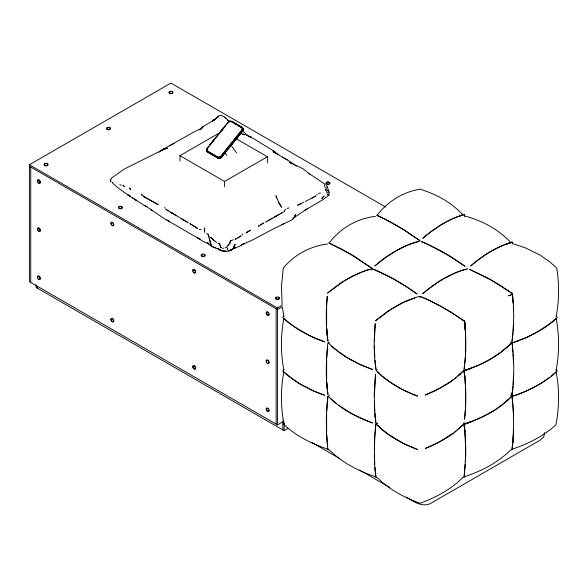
<?xml version="1.0" encoding="UTF-8"?>
<svg xmlns="http://www.w3.org/2000/svg" width="588" height="588" viewBox="0 0 588 588"><rect width="100%" height="100%" fill="white"/><g stroke="black" fill="none" stroke-linecap="round" stroke-linejoin="round"><path stroke-width="0.88" d="M374.35 450.415L374.872 435.318M374.35 396.51L375.511 374.064L374.247 393.438L374.527 409.005M374.372 341.047L375.24 323.576C373.792 339.136 373.623 355.034 376.166 370.455C382.274 377.731 390.763 382.832 398.826 387.698L405.647 391.226L417.62 396.15L412.952 394.305M204.617 230.54L204.639 227.887L204.514 232.01M242.778 128.772L241.793 127.104L231.915 121.4L229.768 121.194L227.754 122.51M513.486 322.753L513.037 331.367M464.763 322.062L465.299 331.022M326.627 413.585L326.634 432.503M326.634 359.827L326.634 379.223M375.078 470.003L375.872 477.353L377.547 477.838C389.374 489.628 404.434 497.61 420.008 503.262C435.583 497.61 450.643 489.628 462.462 477.838L464.145 477.353L465.77 454.767L465.505 439.324L464.248 425.014L464.74 430.166M532.625 387.955C526.039 390.888 518.41 395.092 511.773 396.238L506.782 401.104L511.92 395.996L512.692 389.087L512.075 394.57C514.5 377.496 514.081 360.084 512.075 342.988L514.97 341.988M465.453 406.896L465.453 387.499M513.493 376.063L513.052 384.684M326.641 306.348L326.619 325.282M465.424 460.977L465.645 447.938L464.821 431.033M513.478 430.093L513.052 438.067M465.387 354.755L465.453 334.065M513.339 329.214L513.728 315.646L513.25 301.673M326.722 358.166L327.215 350.632M326.715 304.797L327.288 296.183C325.87 311.103 325.803 326.259 327.942 341.113L327.384 336.16M242.638 128.059L242.748 129.419C243.77 130.94 241.374 132.469 242.917 129.36M326.788 410.196L327.2 404.221M207.299 151.263C208.306 153.711 205.006 148.676 207.182 148.095L227.843 122.495A2.874 2.264 -35.1 0 1 231.635 121.481L241.484 127.17A2.874 2.264 -35.1 0 1 241.756 130.529L221.213 156.085A2.874 2.264 -35.1 0 1 217.428 157.106L207.571 151.417A2.874 2.264 -35.1 0 1 207.299 148.058M243.094 129.485L242.873 129.999M243.145 130.102L242.793 128.713M465.284 410.027L464.814 416.194M465.24 464.16L464.807 469.65M465.218 357.614L464.829 362.553M513.398 435.105L513.442 411.916L512.075 396.437L526.275 391.16L540.262 383.949L551.919 375.923L556.175 371.859C559.504 389.3 559.269 407.337 555.991 424.756C543.481 436.245 527.958 443.918 511.957 449.269L512.332 445.844M374.931 434.466L375.864 424.102L374.497 439.581L374.541 462.778M462.572 371.565L459.199 375.026L463.844 370.455C466.49 354.388 466.196 337.938 464.616 321.776M525.429 337.887L512.405 343.032L511.773 342.782L506.782 347.648L511.92 342.547L513.361 328.935M512.861 442.345L512.067 449.68L510.384 450.173C497.566 462.925 481.028 471.238 464.035 476.934L464.74 470.429M512.934 386.228L512.075 394.57M512.934 332.779L512.471 337.674M512.942 439.64L512.42 445.072M327.281 349.786L327.589 346.398M327.266 403.361L327.942 396.437M464.733 416.958L464.505 419.237C466.615 403.14 465.99 386.742 464.145 370.653L471.569 368.132L464.564 370.624L478.184 365.266L487.033 360.944M464.689 363.95L464.145 368.786M210.776 143.788L210.82 144.001M239.007 135.416L238.765 134.939L239.919 133.719M238.721 135.159L239.22 135.343M238.89 135.431L240.007 134.174M240.088 133.954L239.963 134.417M512.075 341.113L512.398 338.365M217.935 157.827L217.362 157.488L219.133 158.378C223.161 156.893 219.758 158.936 217.935 157.827L206.983 151.381L207.527 152.005M221.184 131.08L221.206 131.44M221.11 131.455L223.278 128.199M393.923 279.278L405.536 286.194L417.105 293.978C403.14 283.945 388.109 274.883 372.086 268.731L372.108 270.223M230.084 241.881L229.915 243.131L227.482 245.946M238.478 136.056L238.397 136.578M238.566 136.247L238.309 135.821M556.175 369.992C559.372 352.991 559.372 335.41 556.175 318.409L552.029 322.217L557.299 317.476L556.02 316.285M235.994 139.422L235.986 138.709L234.075 141.069M556.175 316.542C559.195 300.593 559.394 284.122 556.733 268.113L550.103 262.116L539.96 255.067L525.407 247.871L512.471 243.535L512.185 242.094C496.764 246.894 482.821 255.596 470.598 266.033C482.682 255.493 496.632 246.49 512.185 242.094L512.42 243.88M464.145 422.235L463.844 423.904L459.199 428.476L462.572 425.014M227.6 248.224L227.365 249.452L227.85 247.945M218.729 157.812L221.522 156.379L242.748 129.419M242.822 130.808L243.167 130.036M243.035 128.779L241.793 127.104M284.379 210.967L284.129 211.526L284.511 210.827M219.934 158.297L219.5 157.694M210.82 143.817L213.363 140.811M223.528 128.478L223.433 128.059M217.994 157.738L218.398 158.312L219.184 158.121M238.493 135.938L236.552 137.805L236.78 138.298M233.517 246.967L234.142 245.843M241.999 235.104L242.741 233.914M200.449 129.022L201.478 127.809M239.963 134.27L240 133.88M236.596 137.835L238.574 136.048M216.693 117.901L212.621 121.091L214.01 120.062L202.985 126.641L199.898 129.794L200.626 128.757M199.898 129.794L202.985 126.641L201.287 127.978L202.243 127.162M234.458 245.284L235.178 244.218C233.73 251.495 223.881 253.479 218.721 248.981L221.441 250.694L225.674 251.333L223.477 251.216M329.089 243.109C340.04 228.335 357.173 218.435 375.445 216.34M292.721 218.971L295.095 215.781L292.956 219.192L290.839 220.449L274.236 228.453L253.274 239.603L241.3 245.108L243.829 243.506L239.507 246.313L233.656 248.592L235.193 247.769L230.746 250.326L231.687 249.224M214.326 139.312L209.982 144.721M221.213 130.918L223.734 128.169M219.883 158.018L221.198 157.334L223.433 154.681M227.997 148.999L229.144 147.581M230.283 146.162L242.263 131.256M226.968 150.572L221.382 157.569L220.956 156.945M228.107 149.154L242.91 130.705L242.506 130.132M221.72 156.812L242.491 131.359L242.087 130.786M326.053 188.403L327.413 187.146L329.199 192.408M508.495 399.296C496.316 411.321 480.271 418.825 464.145 424.102M201.412 128.654L202.375 127.589L200.729 129.117M250.591 230.018L246.063 232.848L250.12 230.599M316.858 195.062L317.285 194.275M239.096 135.409L238.919 135.505M227.615 245.872L230.048 242.984L230.298 241.183L231.547 240.316L230.165 241.264M221.367 157.555L221.926 156.945L221.522 156.379M284.879 210.188L285.768 209.306M207.483 151.785L208.079 152.138M162.303 150.396L163.199 149.558M226.365 247.394L227.086 246.725M284.063 316.226L282.718 317.476L287.811 322.246L299.74 330.493L313.654 337.666L324.561 341.826L318.806 339.651M284.063 369.676L282.718 370.925L287.811 375.695L299.74 383.949L313.654 391.116L324.561 395.283L314.823 391.454M218.721 116.137L217.097 117.629L219.574 115.468L221.213 115.351L224.653 117.005M327.744 196.186L322.922 199.655L304.393 210.614L307.237 208.784M507.444 400.252C495.206 411.372 480.036 418.627 464.564 424.073L471.569 421.581L464.255 424.227M327.354 389.285L327.942 394.57C325.429 377.474 326.039 360.032 327.884 342.907L329.515 342.025M326.605 434.855L326.325 419.237L327.119 403.721L327.884 396.356L329.515 395.474M376.166 370.455L377.437 369.69M389.396 435.024L404.11 443.727L417.62 449.6L405.647 444.675L398.826 441.154C390.763 436.281 382.274 431.18 376.166 423.904L377.437 423.147L376.019 423.669L375.041 416.194M553.087 321.144L554.653 319.784L546.561 326.458L540.262 330.5L526.275 337.703L515.698 341.738M216.178 118.32L214.921 119.401L218.185 116.622M457.354 376.364L460.573 373.512L453.804 379.569L448.078 383.567L434.767 391.035L425.22 395.055L439.89 388.198L450.665 381.524M457.354 429.813L460.573 426.969L453.804 433.018L448.078 437.016L434.767 444.484L425.22 448.504L439.111 442.058M159.039 152.152L162.986 149.33L167.661 148.183L161.796 150.006L194.937 131.447L201.588 128.331M551.463 375.938L557.299 370.925L556.02 369.734M428.115 289.267L422.676 293.699L432.871 285.511L440.515 280.447C449.078 275.449 458.14 270.671 467.923 268.738M454.517 378.679L456.251 377.305M454.517 432.129L456.251 430.754M550.346 323.363L551.463 322.481M428.806 288.745L439.773 281.115M451.341 381.053L453.289 379.62M549.787 323.797L535.741 332.859M453.289 433.069L439.89 441.654M547.84 378.694L549.787 377.253M295.014 217.031L294.647 217.303L306.48 209.269M544.488 381.039L547.193 379.172M260.984 224.653L263.586 222.948L258.345 226.204L259.742 225.402M543.782 381.494L535.741 386.316M343.921 281.115L327.545 293.096L340.048 283.416L353.116 275.706L365.956 270.304L372.072 268.738M439.773 225.777L430.864 231.841L422.676 238.361C434.76 227.821 448.71 218.817 464.255 214.429L464.549 215.862C481.881 220.662 498.565 229.239 510.854 242.601L506.731 243.998L512.185 242.094L512.398 243.77M391.101 309.266L375.467 320.761L387.977 311.081L401.038 303.371L407.293 300.461L418.869 296.477L420.001 296.411L420.03 297.896M242.881 128.919L242.183 127.912M241.029 235.935L235.2 239.294L236.854 238.427M238.206 237.662L240.918 235.994M279.05 214.444L274.986 216.862L280.402 213.679M344.664 280.667L346.905 279.322M440.515 225.329L442.749 223.984M391.843 308.788L403.758 302.305L414.79 298.013M440.515 280.667L442.749 279.322M376.166 423.904L377.437 423.147M274.986 216.862L276.411 216.016L270.612 219.14M269.51 219.912L266.636 221.536M268.054 220.757L272.178 218.332M283.842 421.221L277.485 424.896L29.4 281.667L29.4 164.772L170.924 83.062L385.61 207.013M179.957 161.046L179.957 155.688L220.375 132.351M179.957 155.688L224.587 181.449L267.371 156.746L267.371 162.994M29.4 164.772L277.485 308.002L282.255 305.245M282.255 306.789L277.485 309.538L29.4 166.308M36.059 284.812L36.059 287.429L284.144 430.666L288.105 428.38M281.711 212.981L283.122 212.172L280.307 213.723M443.499 223.565L445.733 222.308M347.648 278.903L358.798 273.324M443.499 278.903L454.649 273.324M487.812 360.532L499.271 353.388L508.495 345.847C496.397 357.555 479.536 366.302 463.844 370.455L464.932 377.893L464.145 370.653L464.733 376.607M300.725 203.779L303.702 202.154M169.572 145.809L174.18 143.332M311.552 198.384L315.837 195.98L305.341 201.515M534.962 333.271L526.106 337.593M533.404 387.543L534.962 386.72M446.476 221.911L451.687 219.302M266.724 221.485L265.239 222.249M281.814 224.682L284.247 223.447M234.399 141.414L234.031 141.142L234.48 141.377M162.964 149.749L124.075 169.146L111.492 178.127L110.316 180.531L110.86 181.391L110.456 180.634L110.823 179.737L110.316 180.803L110.735 181.589M452.429 218.971L458.809 216.333M406.727 245.652C395.048 250.657 384.405 257.823 374.754 266.033L384.949 257.845L392.593 252.774C401.156 247.776 410.218 242.998 420.001 241.073M225.27 247.805L226.461 247.283M207.336 151.439L206.476 150.175M407.462 245.35L409.674 244.454M359.54 273.023L361.752 272.126M455.384 273.023L457.596 272.126M459.632 216.031L464.255 214.429L464.498 216.208M410.409 244.189L418.413 241.624M362.48 271.854L364.685 271.053M458.331 271.854L460.529 271.053M459.588 216.061L464.255 214.429L464.469 216.002M459.632 216.053L462.925 214.929C451.488 202.419 436.098 194.091 420.008 189.174C402.986 192.011 387.352 201.633 377.011 215.436L384.449 218.942M365.413 270.818L366.868 270.348M461.404 270.781L464.02 269.958M327.567 194.951L328.383 194.701L329.074 195.187L328.707 193.518L329.089 192.372L328.347 191.225M231.466 240.419L233.421 239.823M406.506 497.117C413.709 501.843 423.404 508.348 431.974 502.615L539.916 440.294L543.782 436.921L544.466 432.65M367.596 270.105L370.484 269.289M464.895 269.686L466.335 269.289M287.054 208.409L289.068 207.902M219.993 158.223L217.766 158.062M327.523 244.013C310.398 246.004 294.206 254.758 283.284 268.113L281.483 286.268L282.1 304.496M236.45 138.143L236.824 138.408M318.468 193.32L320.489 193.084M223.763 128.022L223.168 128.14L220.934 131.418M327.31 190.35L326.237 190.277M222.514 248.283L223.888 248.195M420.016 296.403L426.396 298.917L439.236 305.348L451.79 312.669L464.505 321.276M209.306 153.034L209.923 153.328M214.517 156.063L213.834 155.622M212.18 154.365L212.819 154.835M242.682 134.196L244.365 134.564L241.815 133.968M199.303 229.327L201.133 229.812M206.491 233.605L208.167 234.075M243.204 134.314L244.307 134.645L242.785 134.189L244.615 134.843M327.45 194.694L329.074 195.187M214.48 155.989L214.708 156.018M369.999 422.037L372.483 422.948L360.209 418.171L345.648 410.387L333.19 401.229L328.244 396.238M207.976 242.844L207.446 242.565L210.644 245.784L220.574 250.157L217.898 248.878L220.03 249.996M211.849 246.497L215.862 247.989M246.886 135.299L252.303 137.842L273.42 150.881L278.418 154.754M326.979 192.438L327.031 193.467M231.679 121.723L232.341 122.076M217.994 158.032L218.626 158.209M369.168 421.728L353.043 414.437M428.093 244.549L447.659 254.964L465.027 266.305C451.54 256.53 437.046 247.96 421.603 241.646L427.373 244.211M210.497 244.909L201.596 240.543L198.906 238.493L200.508 239.632L163.861 218.361L144.766 205.359L145.795 206.395C134.461 199.023 122.576 192.202 112.514 183.096M317.998 339.335L308.259 334.94M412.188 393.982L404.11 390.278M373.681 269.319L393.203 278.881M421.603 296.984L429.622 300.608M119.82 184.669L121.29 185.308M313.992 391.079L302.07 385.081L293.544 379.686M329.162 243.131L350.624 254.259L372.057 268.378L354.072 256.17L341.444 248.967L328.898 242.815M146.904 206.836L145.795 206.395M430.291 300.931L443.043 307.612L453.789 314.08M248.386 136.548L248.981 136.85M188.314 222.801L181.545 218.751M385.118 219.273L403.25 229.438M216.656 242.513L215.502 241.646M169.469 211.584L172.21 213.15L170.939 212.341M307.473 334.535L293.544 326.237M401.751 389.058L403.324 389.873M209.813 153.35L210.181 153.468M511.773 342.782L510.502 342.025M511.773 396.238L510.502 395.474M376.79 215.134L389.337 221.279L402.199 228.629L419.986 240.713L403.927 229.849M211.9 154.321L212.172 154.71L211.724 154.372M197.531 237.802L198.303 238.221L197.193 237.611M400.965 388.653L392.13 383.427L382.465 376.202M352.278 414.018L338.85 405.448M219.662 243.998L218.163 243.16L219.662 243.998L220.074 245.115M169.564 211.636L165.831 209.247L168.175 210.857M166.896 220.118L169.168 221.397M111.97 182.023L113.109 182.67M296.359 166.25L290.038 161.546L274.243 152.343L276.25 153.622M127.493 194.65L130.587 196.429L127.993 194.937M241.69 127.471L231.915 121.4M234.678 123.495L236.236 124.391M237.787 125.295L240.124 126.641M282.725 157.275L287.356 159.943M236.06 138.665L267.371 156.746M208.894 152.777L218.038 157.974M207.887 152.358L217.942 158.076M312.007 442.558L339.805 458.603M359.658 470.069L389.829 487.489M176.143 215.546L171.042 212.393L186.977 222.051M347.787 357.996L359.422 364.17L372.483 369.499L360.209 364.722L345.648 356.938L333.19 347.773L328.244 342.782M347.045 357.555L338.85 351.999M510.391 292.148L512.295 293.361M459.823 318.042L464.373 321.033M275.39 152.16L273.42 150.881M454.465 314.514L459.155 317.586M135.681 199.891L136.85 200.67L132.418 197.722M509.759 291.744L499.682 284.982L487.371 277.786L469.525 269.319L490.965 279.947L512.435 293.61M461.837 319.409L464.189 320.974M326.693 190.064L327.663 190.732M325.12 189.218L326.428 190.137M243.087 131.514L245.564 133.542M292.89 325.759L283.842 318.409C280.638 335.41 280.638 352.991 283.842 369.992M388.741 434.547L381.869 429.159M292.89 379.209L283.842 371.859C280.579 389.175 280.638 407.087 284.019 424.374M290.803 163.229L289.487 162.251L303.077 168.815L309.663 173.989L308.81 173.306L325.348 184.434M337.593 351.021L331.669 345.987M229.239 121.326L227.416 119.886L229.371 121.451M208.189 152.292L207.718 151.91M208.13 152.343L207.16 150.668M207.38 151.954L208.079 152.38M215.612 241.705L210.43 237.14L214.524 240.808M336.336 403.493L330.588 398.392M229.313 121.341L224.881 117.313L225.755 118.254M236.075 138.694L234.2 141.37M284.019 424.756C296.536 436.245 312.052 443.918 328.06 449.269L328.053 448.887M247.607 135.416L248.908 136.585M381.869 375.703L377.437 371.565M381.296 428.645L377.437 425.014M141.657 194.834L143.847 196.649L158.157 204.683L143.95 196.701L141.098 193.966M209.085 236.427L208.196 235.251M278.425 202.5L279.168 203.323L275.993 195.65L276.434 198.134M220.698 157.952L220.265 157.4M326.333 185.389L327.413 186.881M325.296 189.843L325.737 190.453M230.547 121.077L230.944 121.65M229.011 121.488L229.416 122.061M230.709 144.648L236.552 152.961M225.042 152.931L226.828 155.475M207.182 148.095L207.586 148.668M206.77 148.749L207.167 149.323M464.101 424.271L463.844 423.904L464.954 431.636L464.241 424.94M242.293 127.508L243.057 128.728M206.631 150.822L207.417 151.983M164.721 207.38L165.199 208.277M326.663 191.306L327.104 192.217M243.197 129.286L243.042 128.632M220.265 246.225L221.492 247.982L220.603 247.247L219.537 243.924M464.652 321.548L464.469 321.144L464.667 321.555M206.969 150.807L207.189 151.461M209.277 237.934L210.71 243.653L208.049 234.281M324.525 184.801L325.135 187.859M283.842 316.542L282.438 307.517M204.506 231.253L204.653 232.106M375.864 368.786L374.99 360.26M375.511 419.237L375.864 422.235M327.134 442.161L327.942 449.68L329.625 450.173C342.444 462.925 358.981 471.238 375.982 476.934L375.004 467.372M327.354 442.757L327.678 445.844M512.075 342.988L512.934 352.315M512.075 396.437L512.942 405.94M375.431 418.472L374.938 413.129M327.215 441.198L326.759 434.9M327.251 334.734L326.766 328.222M327.215 387.757L326.803 382.354M464.814 377.459L465.284 384.177M374.519 462.491L375.1 470.304M327.149 335.425L326.627 328.391M374.505 408.719L375.063 416.495M326.583 434.561L327.156 442.463M326.605 381.414L327.104 388.411M374.835 411.578L374.387 401.339M513.052 353.998L513.493 363.134M513.037 300.292L513.228 303.357M513.008 406.793L513.508 416.943M374.776 357.357L374.35 345.494M374.769 464.152L374.394 455.053M513.375 306.399L513.522 310.92M284.144 422.794L284.144 430.666M282.813 421.155L282.813 429.894M277.485 308.002L277.485 424.896M276.154 308.774L276.154 424.124M224.587 181.449L224.587 186.808M37.389 286.452L37.389 288.201M30.73 167.08L30.73 282.431M47.385 164.001A1.882 1.088 0 0 1 47.261 165.603A1.882 1.088 0 0 1 44.504 165.397A1.882 1.088 0 0 1 45.107 163.832M45.563 163.721A1.882 1.088 0 0 1 46.54 163.721M121.363 206.763A1.882 1.088 0 0 1 121.966 208.328A1.882 1.088 0 0 1 119.21 208.542A1.882 1.088 0 0 1 119.085 206.939M119.93 206.66A1.882 1.088 0 0 1 120.907 206.66M204.933 255.17A1.882 1.088 0 0 1 203.757 256.471A1.882 1.088 0 0 1 201.405 255.912A1.882 1.088 0 0 1 202.176 254.508M204.448 254.685A1.882 1.088 0 0 1 204.749 254.905M278.425 297.447A1.882 1.088 0 0 1 278.925 299.086A1.882 1.088 0 0 1 276.044 299.086A1.882 1.088 0 0 1 276.544 297.447M171.865 91.735A1.882 1.088 0 0 1 172.255 93.441A1.882 1.088 0 0 1 169.293 93.22A1.882 1.088 0 0 1 170.439 91.625M246.24 134.674A1.882 1.088 0 0 1 247.18 135.615M245.292 134.137A1.882 1.088 0 0 1 247.114 135.512M329.618 182.809A1.882 1.088 0 0 1 328.633 184.375A1.882 1.088 0 0 1 326.134 183.544A1.882 1.088 0 0 1 327.986 182.265M328.479 182.302A1.882 1.088 0 0 1 329.324 182.589M37.904 277.727A1.882 1.088 60 0 1 38.712 275.941A1.882 1.088 60 0 1 40.388 278.396A1.882 1.088 60 0 1 38.712 278.91M111.382 320.151A1.882 1.088 60 0 1 112.198 318.365A1.882 1.088 60 0 1 113.874 320.82A1.882 1.088 60 0 1 112.198 321.335M111.874 320.997A1.882 1.088 60 0 1 111.595 320.592M193.195 367.382A1.882 1.088 60 0 1 193.783 365.56A1.882 1.088 60 0 1 195.598 367.478A1.882 1.088 60 0 1 194.694 368.97M194.349 368.823A1.882 1.088 60 0 1 193.401 367.823M266.673 409.807A1.882 1.088 60 0 1 267.709 408.109A1.882 1.088 60 0 1 269.076 410.953A1.882 1.088 60 0 1 266.886 410.248M37.904 229.665A1.882 1.088 60 0 1 38.712 227.879A1.882 1.088 60 0 1 40.388 230.334A1.882 1.088 60 0 1 38.712 230.849M38.389 230.511A1.882 1.088 60 0 1 38.117 230.106M266.673 361.745A1.882 1.088 60 0 1 267.371 359.937A1.882 1.088 60 0 1 269.142 362.135A1.882 1.088 60 0 1 267.827 363.178M37.904 181.604A1.882 1.088 60 0 1 38.492 179.781A1.882 1.088 60 0 1 40.307 181.692A1.882 1.088 60 0 1 39.403 183.184M39.058 183.037A1.882 1.088 60 0 1 38.117 182.045M111.382 224.028A1.882 1.088 60 0 1 112.08 222.213A1.882 1.088 60 0 1 113.852 224.41A1.882 1.088 60 0 1 112.536 225.461M111.874 224.866A1.882 1.088 60 0 1 111.595 224.469M193.195 271.259A1.882 1.088 60 0 1 194.003 269.466A1.882 1.088 60 0 1 195.679 271.921A1.882 1.088 60 0 1 194.003 272.442M266.673 313.683A1.882 1.088 60 0 1 267.481 311.89A1.882 1.088 60 0 1 269.157 314.345A1.882 1.088 60 0 1 267.481 314.867M267.165 314.521A1.882 1.088 60 0 1 266.886 314.124M512.574 294.654L513.052 302.166L512.567 294.647M513.42 434.833L512.839 442.632L513.42 434.833M510.965 295L508.73 295.823L510.965 295M295.316 215.274L294.86 216.039L295.764 214.569L295.316 215.274M511.34 294.059L511.869 294.529L511.347 294.051M228.093 122.642L207.549 148.198A2.528 1.992 -35.1 0 0 207.784 151.153L217.634 156.842A2.528 1.992 -35.1 0 0 220.97 155.945L241.514 130.389A2.528 1.992 -35.1 0 0 241.278 127.434L231.422 121.745A2.528 1.992 -35.1 0 0 228.093 122.642M324.061 196.054L321.886 198.391L324.061 196.054M213.944 119.981L213.201 120.775L214.532 119.482L213.944 119.981M231.768 249.503L228.805 250.892L231.768 249.503M300.733 203.713L297.638 205.161L300.733 203.713M164.324 148.918L163.31 149.33L164.941 148.713L164.324 148.918M226.424 251.282L224.55 251.304L226.424 251.282M275.529 152.998L273.082 151.763L275.529 152.998M250.157 136.673L249.444 136.313L251.333 137.261L250.157 136.673M123.12 185.602L124.531 186.521L123.12 185.602M197.656 228.489L189.975 223.661L197.656 228.489M152.535 210.636L150.793 209.512L152.542 210.695M130.529 189.329L129.713 188.116L130.529 189.329M279.778 204.095L279.094 203.213L281.593 207.123L279.778 204.095M211.217 245.394L210.261 242.557L211.217 245.394M465.284 329.177L464.718 322.305L465.284 329.177M45.107 165.331A1.882 1.088 0 0 0 47.937 164.39A1.882 1.088 0 0 0 45.107 163.442A1.882 1.088 0 0 0 45.107 165.331M119.482 208.262A1.882 1.088 0 0 0 122.304 207.321A1.882 1.088 0 0 0 119.482 206.381A1.882 1.088 0 0 0 119.482 208.262M202.176 256.008A1.882 1.088 0 0 0 204.999 255.067A1.882 1.088 0 0 0 202.176 254.126A1.882 1.088 0 0 0 202.176 256.008M276.544 298.947A1.882 1.088 0 0 0 279.366 298.006A1.882 1.088 0 0 0 276.544 297.065A1.882 1.088 0 0 0 276.544 298.947M107.545 129.661A1.882 1.088 0 0 0 110.368 128.721A1.882 1.088 0 0 0 107.545 127.78A1.882 1.088 0 0 0 107.545 129.661M107.545 129.279A1.882 1.088 0 0 0 110.368 128.338A1.882 1.088 0 0 0 107.545 127.398A1.882 1.088 0 0 0 107.545 129.279M169.594 93.058A1.882 1.088 0 0 0 172.747 92.573A1.882 1.088 0 0 0 170.439 91.243A1.882 1.088 0 0 0 169.594 93.058M327.046 183.912A1.882 1.088 0 0 0 329.875 182.971A1.882 1.088 0 0 0 327.046 182.03A1.882 1.088 0 0 0 327.046 183.912M37.389 277.051A1.882 1.088 60 0 0 39.389 279.535A1.882 1.088 60 0 0 39.389 276.875A1.882 1.088 60 0 0 37.389 277.051M110.875 319.475A1.882 1.088 60 0 0 112.874 321.959A1.882 1.088 60 0 0 112.874 319.299A1.882 1.088 60 0 0 110.875 319.475M192.68 366.706A1.882 1.088 60 0 0 194.679 369.19A1.882 1.088 60 0 0 194.679 366.53A1.882 1.088 60 0 0 192.68 366.706M266.166 409.13A1.882 1.088 60 0 0 268.157 411.615A1.882 1.088 60 0 0 268.157 408.954A1.882 1.088 60 0 0 266.166 409.13M37.389 228.982A1.882 1.088 60 0 0 39.389 231.474A1.882 1.088 60 0 0 39.389 228.805A1.882 1.088 60 0 0 37.389 228.982M266.166 361.061A1.882 1.088 60 0 0 268.157 363.553A1.882 1.088 60 0 0 268.157 360.885A1.882 1.088 60 0 0 266.166 361.061M37.389 180.92A1.882 1.088 60 0 0 39.389 183.405A1.882 1.088 60 0 0 39.389 180.744A1.882 1.088 60 0 0 37.389 180.92M110.875 223.344A1.882 1.088 60 0 0 112.874 225.829A1.882 1.088 60 0 0 112.874 223.168A1.882 1.088 60 0 0 110.875 223.344M192.68 270.576A1.882 1.088 60 0 0 194.679 273.06A1.882 1.088 60 0 0 194.679 270.399A1.882 1.088 60 0 0 192.68 270.576M266.166 313A1.882 1.088 60 0 0 268.157 315.484A1.882 1.088 60 0 0 268.157 312.823A1.882 1.088 60 0 0 266.166 313"/></g></svg>
